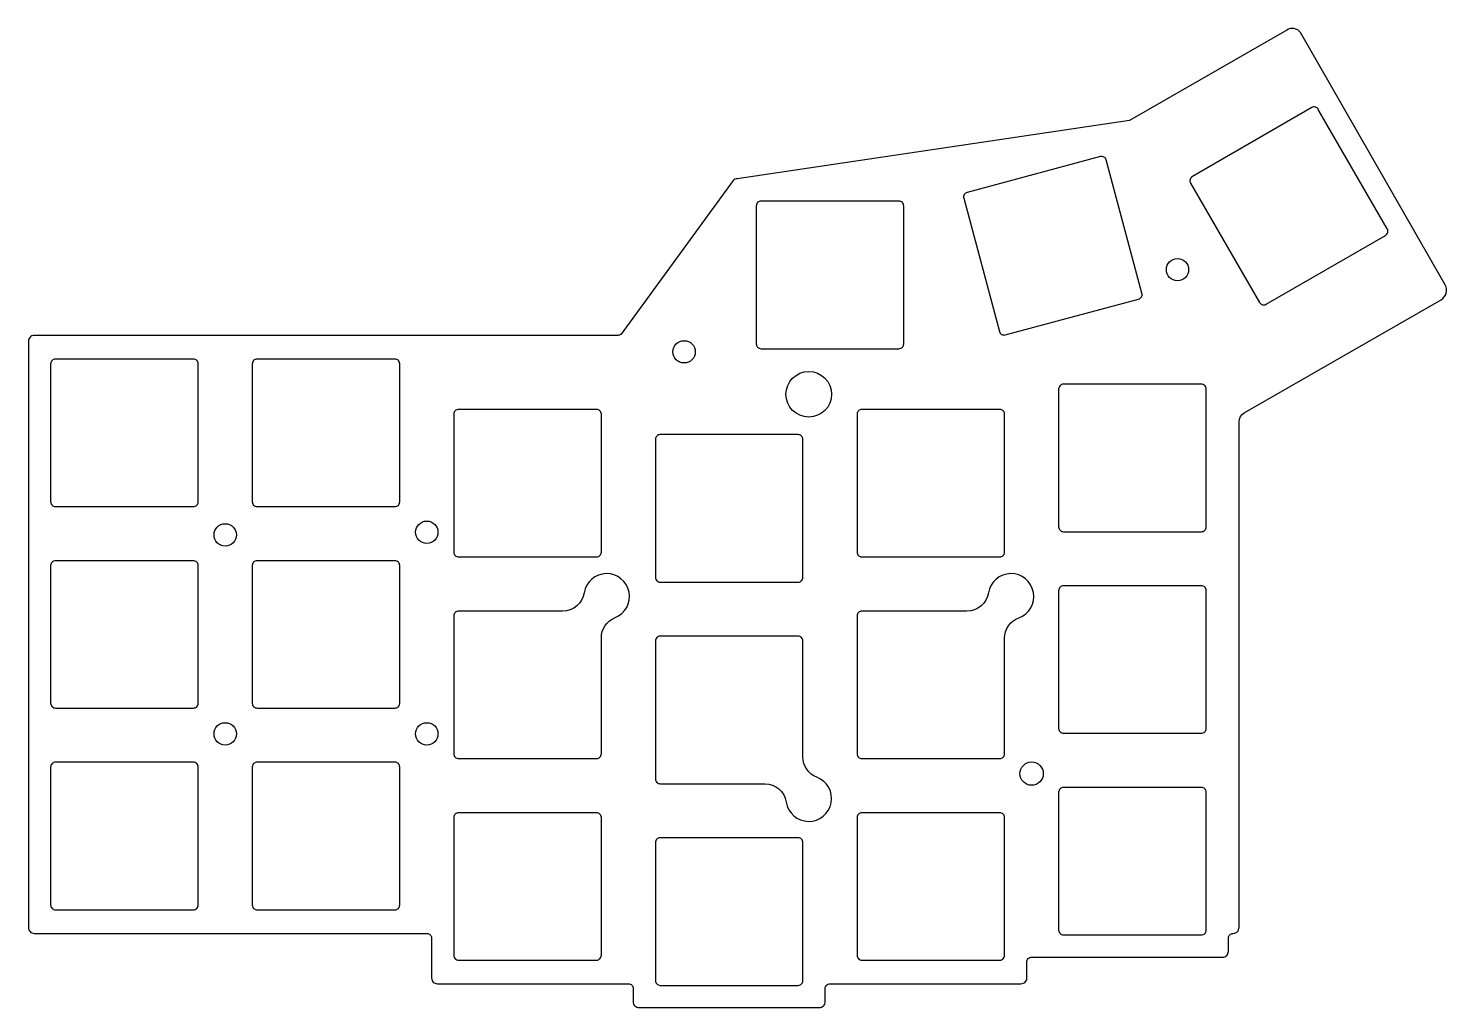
# Model space of a CAD drawing. Header units: millimetres. Extents: x -195 to -61, y 61 to 153.
import ezdxf

# ---------------------------------------------------------------- set-up
doc = ezdxf.new("R2010")
doc.units = ezdxf.units.MM
doc.layers.get('0').update_dxf_attribs({"linetype": 'CONTINUOUS'})

msp = doc.modelspace()

# ---------------------------------------------------------------- linework, layer by layer
for points in [[(-100.25, 65.7), (-82.25, 65.7, 0.414214), (-81.7, 66.25), (-81.7, 67.5, -0.414214), (-81.25, 67.95, 0.414214), (-80.7, 68.5), (-80.7, 116.17, -0.268609), (-80.22, 116.99), (-61.66, 127.65, 0.414214), (-61.28, 129.08), (-74.91, 152.83, 0.414223), (-76.21, 153.07), (-91.02, 144.55), (-128, 139.05, 0.197771), (-128.39, 138.89), (-138.93, 124.43, -0.196726), (-139.25, 124.3), (-175.25, 124.3), (-194.25, 124.3, 0.414214), (-194.8, 123.75), (-194.8, 68.5, 0.414214), (-194.25, 67.95), (-157.25, 67.95, -0.414214), (-156.8, 67.5), (-156.8, 63.75, 0.414214), (-156.25, 63.2), (-138.25, 63.2, -0.414214), (-137.8, 62.75), (-137.8, 61.5, 0.414214), (-137.25, 60.95), (-120.25, 60.95, 0.414214), (-119.7, 61.5), (-119.7, 62.75, -0.414214), (-119.25, 63.2), (-101.25, 63.2, 0.414214), (-100.7, 63.75), (-100.7, 65.25, -0.414214)], [(-78.77, 127.4, 0.414214), (-78.15, 127.23), (-66.9, 133.73, 0.414214), (-66.73, 134.35), (-73.23, 145.6, 0.414214), (-73.85, 145.77), (-85.1, 139.27, 0.414214), (-85.27, 138.65)], [(-103.28, 124.67, 0.414214), (-102.73, 124.35), (-90.17, 127.72, 0.414214), (-89.85, 128.27), (-93.22, 140.83, 0.414214), (-93.77, 141.15), (-106.33, 137.78, 0.414214), (-106.65, 137.23)], [(-126.2, 123.5, 0.414214), (-125.75, 123.05), (-112.75, 123.05, 0.414214), (-112.3, 123.5), (-112.3, 136.5, 0.414214), (-112.75, 136.95), (-125.75, 136.95, 0.414214), (-126.2, 136.5)], [(-192.7, 108.62, 0.414214), (-192.25, 108.17), (-179.25, 108.17, 0.414214), (-178.8, 108.62), (-178.8, 121.62, 0.414214), (-179.25, 122.07), (-192.25, 122.07, 0.414214), (-192.7, 121.62)], [(-173.7, 108.62, 0.414214), (-173.25, 108.17), (-160.25, 108.17, 0.414214), (-159.8, 108.62), (-159.8, 121.62, 0.414214), (-160.25, 122.07), (-173.25, 122.07, 0.414214), (-173.7, 121.62)], [(-97.7, 106.25, 0.414214), (-97.25, 105.8), (-84.25, 105.8, 0.414214), (-83.8, 106.25), (-83.8, 119.25, 0.414214), (-84.25, 119.7), (-97.25, 119.7, 0.414214), (-97.7, 119.25)], [(-154.7, 103.88, 0.414214), (-154.25, 103.43), (-141.25, 103.43, 0.414214), (-140.8, 103.88), (-140.8, 116.88, 0.414214), (-141.25, 117.33), (-154.25, 117.33, 0.414214), (-154.7, 116.88)], [(-116.7, 103.88, 0.414214), (-116.25, 103.43), (-103.25, 103.43, 0.414214), (-102.8, 103.88), (-102.8, 116.88, 0.414214), (-103.25, 117.33), (-116.25, 117.33, 0.414214), (-116.7, 116.88)], [(-135.7, 101.5, 0.414214), (-135.25, 101.05), (-122.25, 101.05, 0.414214), (-121.8, 101.5), (-121.8, 114.5, 0.414214), (-122.25, 114.95), (-135.25, 114.95, 0.414214), (-135.7, 114.5)], [(-192.7, 89.63, 0.414214), (-192.25, 89.18), (-179.25, 89.18, 0.414214), (-178.8, 89.63), (-178.8, 102.62, 0.414214), (-179.25, 103.07), (-192.25, 103.07, 0.414214), (-192.7, 102.62)], [(-173.7, 89.63, 0.414214), (-173.25, 89.18), (-160.25, 89.18, 0.414214), (-159.8, 89.63), (-159.8, 102.62, 0.414214), (-160.25, 103.07), (-173.25, 103.07, 0.414214), (-173.7, 102.62)], [(-154.7, 84.88, 0.414214), (-154.25, 84.43), (-141.25, 84.43, 0.414214), (-140.8, 84.88), (-140.8, 95.8, -0.307368), (-139.51, 97.7, 1.716358), (-142.42, 100.05, -0.367689), (-144.45, 98.32), (-154.25, 98.32, 0.414214), (-154.7, 97.88)], [(-116.7, 84.88, 0.414214), (-116.25, 84.43), (-103.25, 84.43, 0.414214), (-102.8, 84.88), (-102.8, 95.76, -0.314357), (-101.46, 97.68, 1.741784), (-104.32, 100.05, -0.367689), (-106.35, 98.32), (-116.25, 98.32, 0.414214), (-116.7, 97.88)], [(-97.7, 87.25, 0.414214), (-97.25, 86.8), (-84.25, 86.8, 0.414214), (-83.8, 87.25), (-83.8, 100.25, 0.414214), (-84.25, 100.7), (-97.25, 100.7, 0.414214), (-97.7, 100.25)], [(-121.8, 95.5, 0.414214), (-122.25, 95.95), (-135.25, 95.95, 0.414214), (-135.7, 95.5), (-135.7, 82.5, 0.414214), (-135.25, 82.05), (-125.4, 82.05, -0.3694), (-123.37, 80.32, 1.73506), (-120.48, 82.66, -0.310868), (-121.8, 84.57)], [(-192.7, 70.63, 0.414214), (-192.25, 70.17), (-179.25, 70.17, 0.414214), (-178.8, 70.63), (-178.8, 83.62, 0.414214), (-179.25, 84.08), (-192.25, 84.08, 0.414214), (-192.7, 83.62)], [(-173.7, 70.63, 0.414214), (-173.25, 70.17), (-160.25, 70.17, 0.414214), (-159.8, 70.63), (-159.8, 83.62, 0.414214), (-160.25, 84.08), (-173.25, 84.08, 0.414214), (-173.7, 83.62)], [(-97.7, 68.25, 0.414214), (-97.25, 67.8), (-84.25, 67.8, 0.414214), (-83.8, 68.25), (-83.8, 81.25, 0.414214), (-84.25, 81.7), (-97.25, 81.7, 0.414214), (-97.7, 81.25)], [(-154.7, 65.88, 0.414214), (-154.25, 65.43), (-141.25, 65.43, 0.414214), (-140.8, 65.88), (-140.8, 78.88, 0.414214), (-141.25, 79.32), (-154.25, 79.32, 0.414214), (-154.7, 78.88)], [(-116.7, 65.88, 0.414214), (-116.25, 65.43), (-103.25, 65.43, 0.414214), (-102.8, 65.88), (-102.8, 78.88, 0.414214), (-103.25, 79.32), (-116.25, 79.32, 0.414214), (-116.7, 78.88)], [(-135.7, 63.5, 0.414214), (-135.25, 63.05), (-122.25, 63.05, 0.414214), (-121.8, 63.5), (-121.8, 76.5, 0.414214), (-122.25, 76.95), (-135.25, 76.95, 0.414214), (-135.7, 76.5)]]:
    msp.add_lwpolyline(points, format="xyb", close=True)
for centre, radius in [((-86.5, 130.5), 1.05), ((-133, 122.75), 1.05), ((-121.25, 118.75), 2.15), ((-176.25, 105.5), 1.05), ((-157.25, 105.75), 1.05), ((-176.25, 86.75), 1.05), ((-157.25, 86.75), 1.05), ((-100.25, 83), 1.1)]:
    msp.add_circle(centre, radius)

doc.saveas('drawing.dxf')
